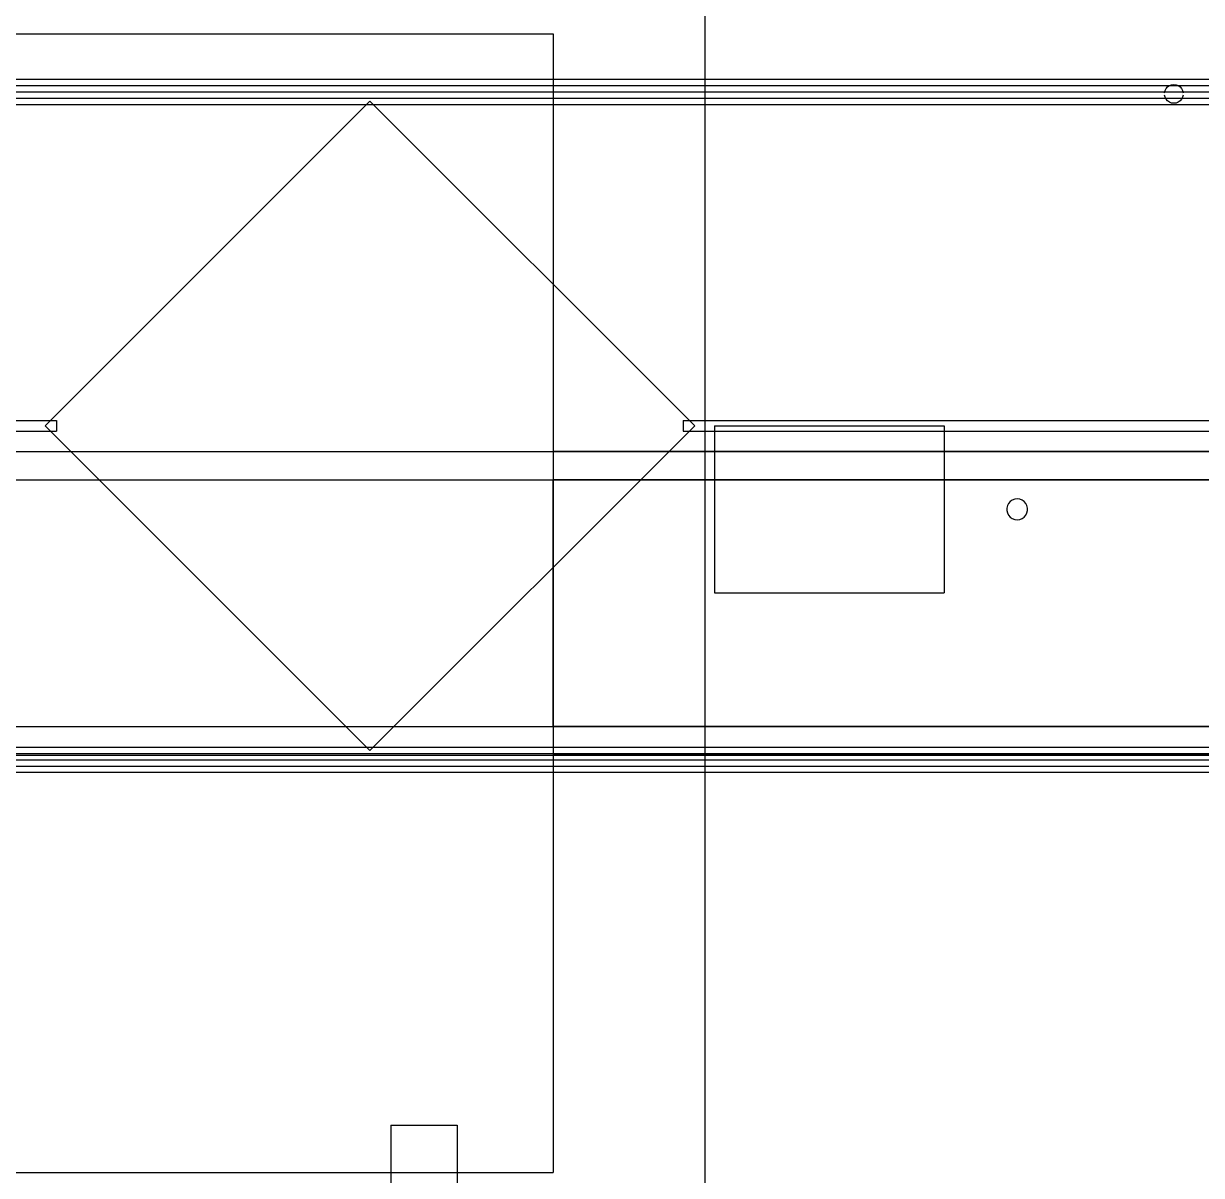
# Model space of a CAD drawing. Header units: millimetres. Extents: x -1355 to 669, y -1138 to 733.
# Drawn here: x -387.9 to -325.8, y -407.2 to -346.5 of the extents above; entities that cross this region are included whole.
import ezdxf

# ---------------------------------------------------------------- set-up
doc = ezdxf.new("R2010")
doc.units = ezdxf.units.MM
doc.layers.add('HIDDEN', color=8, linetype='Continuous')

msp = doc.modelspace()

# ---------------------------------------------------------------- linework, layer by layer
at = {"layer": 'HIDDEN'}
for points in [[(-352, -344.048), (-352, -410.048)], [(-352, -344.048), (-352, -410.048)], [(-424, -347.048), (-360, -347.048)], [(-424, -347.048), (-360, -347.048)], [(-360, -347.048), (-360, -407.048)], [(-360, -347.048), (-360, -407.048)], [(-432.9, -349.438), (-306.4, -349.438)], [(-432.9, -349.438), (-306.4, -349.438)], [(-432.9, -349.438), (-306.4, -349.438)], [(-432.9, -349.438), (-306.4, -349.438)], [(-432.9, -349.768), (-306.4, -349.768)], [(-432.9, -349.768), (-306.4, -349.768)], [(-327.763, -350.033), (-327.707, -349.927)], [(-327.707, -349.927), (-327.628, -349.838)], [(-327.628, -349.838), (-327.53, -349.77)], [(-327.53, -349.77), (-327.418, -349.728)], [(-327.418, -349.728), (-327.3, -349.713)], [(-327.3, -349.713), (-327.182, -349.728)], [(-327.182, -349.728), (-327.07, -349.77)], [(-327.07, -349.77), (-326.972, -349.838)], [(-326.972, -349.838), (-326.893, -349.927)], [(-326.893, -349.927), (-326.837, -350.033)], [(-432.9, -350.098), (-306.4, -350.098)], [(-432.9, -350.098), (-306.4, -350.098)], [(-432.9, -350.098), (-306.4, -350.098)], [(-432.9, -350.098), (-306.4, -350.098)], [(-432.9, -350.428), (-306.4, -350.428)], [(-432.9, -350.428), (-306.4, -350.428)], [(-327.791, -350.149), (-327.763, -350.033)], [(-327.763, -350.384), (-327.791, -350.268)], [(-327.707, -350.49), (-327.763, -350.384)], [(-327.628, -350.579), (-327.707, -350.49)], [(-326.893, -350.49), (-326.972, -350.579)], [(-326.837, -350.384), (-326.893, -350.49)], [(-326.837, -350.033), (-326.809, -350.149)], [(-326.809, -350.268), (-326.837, -350.384)], [(-432.9, -350.758), (-306.4, -350.758)], [(-432.9, -350.758), (-306.4, -350.758)], [(-432.9, -350.758), (-306.4, -350.758)], [(-432.9, -350.758), (-306.4, -350.758)], [(-386.762, -367.698), (-369.65, -350.586)], [(-386.762, -367.698), (-369.65, -350.586)], [(-386.762, -367.698), (-369.65, -350.586)], [(-386.762, -367.698), (-369.65, -350.586)], [(-386.762, -367.698), (-369.65, -350.586)], [(-386.762, -367.698), (-369.65, -350.586)], [(-386.762, -367.698), (-369.65, -350.586)], [(-386.762, -367.698), (-369.65, -350.586)], [(-386.762, -367.698), (-369.65, -350.586)], [(-386.762, -367.698), (-369.65, -350.586)], [(-386.762, -367.698), (-369.65, -350.586)], [(-386.762, -367.698), (-369.65, -350.586)], [(-386.762, -367.698), (-369.65, -350.586)], [(-386.762, -367.698), (-369.65, -350.586)], [(-386.762, -367.698), (-369.65, -350.586)], [(-386.762, -367.698), (-369.65, -350.586)], [(-386.762, -367.698), (-369.65, -350.586)], [(-386.762, -367.698), (-369.65, -350.586)], [(-386.762, -367.698), (-369.65, -350.586)], [(-386.762, -367.698), (-369.65, -350.586)], [(-386.762, -367.698), (-369.65, -350.586)], [(-386.762, -367.698), (-369.65, -350.586)], [(-386.762, -367.698), (-369.65, -350.586)], [(-386.762, -367.698), (-369.65, -350.586)], [(-369.65, -350.586), (-352.538, -367.698)], [(-369.65, -350.586), (-352.538, -367.698)], [(-369.65, -350.586), (-352.538, -367.698)], [(-369.65, -350.586), (-352.538, -367.698)], [(-369.65, -350.586), (-352.538, -367.698)], [(-369.65, -350.586), (-352.538, -367.698)], [(-369.65, -350.586), (-352.538, -367.698)], [(-369.65, -350.586), (-352.538, -367.698)], [(-369.65, -350.586), (-352.538, -367.698)], [(-369.65, -350.586), (-352.538, -367.698)], [(-369.65, -350.586), (-352.538, -367.698)], [(-369.65, -350.586), (-352.538, -367.698)], [(-369.65, -350.586), (-352.538, -367.698)], [(-369.65, -350.586), (-352.538, -367.698)], [(-369.65, -350.586), (-352.538, -367.698)], [(-369.65, -350.586), (-352.538, -367.698)], [(-369.65, -350.586), (-352.538, -367.698)], [(-369.65, -350.586), (-352.538, -367.698)], [(-369.65, -350.586), (-352.538, -367.698)], [(-369.65, -350.586), (-352.538, -367.698)], [(-369.65, -350.586), (-352.538, -367.698)], [(-369.65, -350.586), (-352.538, -367.698)], [(-369.65, -350.586), (-352.538, -367.698)], [(-369.65, -350.586), (-352.538, -367.698)], [(-327.53, -350.647), (-327.628, -350.579)], [(-327.418, -350.689), (-327.53, -350.647)], [(-327.3, -350.703), (-327.418, -350.689)], [(-327.182, -350.689), (-327.3, -350.703)], [(-327.07, -350.647), (-327.182, -350.689)], [(-326.972, -350.579), (-327.07, -350.647)], [(-432.9, -367.423), (-386.15, -367.423)], [(-432.9, -367.423), (-386.15, -367.423)], [(-386.762, -367.698), (-369.65, -384.81)], [(-386.762, -367.698), (-369.65, -384.81)], [(-386.762, -367.698), (-369.65, -384.81)], [(-386.762, -367.698), (-369.65, -384.81)], [(-386.762, -367.698), (-369.65, -384.81)], [(-386.762, -367.698), (-369.65, -384.81)], [(-386.762, -367.698), (-369.65, -384.81)], [(-386.762, -367.698), (-369.65, -384.81)], [(-386.762, -367.698), (-369.65, -384.81)], [(-386.762, -367.698), (-369.65, -384.81)], [(-386.762, -367.698), (-369.65, -384.81)], [(-386.762, -367.698), (-369.65, -384.81)], [(-386.762, -367.698), (-369.65, -384.81)], [(-386.762, -367.698), (-369.65, -384.81)], [(-386.762, -367.698), (-369.65, -384.81)], [(-386.762, -367.698), (-369.65, -384.81)], [(-386.762, -367.698), (-369.65, -384.81)], [(-386.762, -367.698), (-369.65, -384.81)], [(-386.762, -367.698), (-369.65, -384.81)], [(-386.762, -367.698), (-369.65, -384.81)], [(-386.762, -367.698), (-369.65, -384.81)], [(-386.762, -367.698), (-369.65, -384.81)], [(-386.762, -367.698), (-369.65, -384.81)], [(-386.762, -367.698), (-369.65, -384.81)], [(-386.15, -367.423), (-386.15, -367.973)], [(-386.15, -367.423), (-386.15, -367.973)], [(-369.65, -384.81), (-352.538, -367.698)], [(-369.65, -384.81), (-352.538, -367.698)], [(-369.65, -384.81), (-352.538, -367.698)], [(-369.65, -384.81), (-352.538, -367.698)], [(-369.65, -384.81), (-352.538, -367.698)], [(-369.65, -384.81), (-352.538, -367.698)], [(-369.65, -384.81), (-352.538, -367.698)], [(-369.65, -384.81), (-352.538, -367.698)], [(-369.65, -384.81), (-352.538, -367.698)], [(-369.65, -384.81), (-352.538, -367.698)], [(-369.65, -384.81), (-352.538, -367.698)], [(-369.65, -384.81), (-352.538, -367.698)], [(-369.65, -384.81), (-352.538, -367.698)], [(-369.65, -384.81), (-352.538, -367.698)], [(-369.65, -384.81), (-352.538, -367.698)], [(-369.65, -384.81), (-352.538, -367.698)], [(-369.65, -384.81), (-352.538, -367.698)], [(-369.65, -384.81), (-352.538, -367.698)], [(-369.65, -384.81), (-352.538, -367.698)], [(-369.65, -384.81), (-352.538, -367.698)], [(-369.65, -384.81), (-352.538, -367.698)], [(-369.65, -384.81), (-352.538, -367.698)], [(-369.65, -384.81), (-352.538, -367.698)], [(-369.65, -384.81), (-352.538, -367.698)], [(-353.15, -367.423), (-306.4, -367.423)], [(-353.15, -367.423), (-306.4, -367.423)], [(-353.15, -367.423), (-353.15, -367.973)], [(-353.15, -367.423), (-353.15, -367.973)], [(-351.5, -367.698), (-339.4, -367.698)], [(-351.5, -367.698), (-339.4, -367.698)], [(-351.5, -367.698), (-351.5, -376.498)], [(-351.5, -367.698), (-351.5, -376.498)], [(-339.4, -367.698), (-339.4, -376.498)], [(-339.4, -367.698), (-339.4, -376.498)], [(-432.9, -367.973), (-386.15, -367.973)], [(-432.9, -367.973), (-386.15, -367.973)], [(-353.15, -367.973), (-306.4, -367.973)], [(-353.15, -367.973), (-306.4, -367.973)], [(-475, -369.048), (-64, -369.048)], [(-475, -369.048), (-64, -369.048)], [(-360, -369.048), (-360, -385.048)], [(-360, -369.048), (-360, -385.048)], [(-224, -369.048), (-360, -369.048)], [(-224, -369.048), (-360, -369.048)], [(-475, -370.548), (-64, -370.548)], [(-475, -370.548), (-64, -370.548)], [(-224, -370.548), (-360, -370.548)], [(-224, -370.548), (-360, -370.548)], [(-360, -383.548), (-360, -370.548)], [(-360, -383.548), (-360, -370.548)], [(-335.806, -371.611), (-335.915, -371.687)], [(-335.806, -371.611), (-335.915, -371.687)], [(-335.682, -371.564), (-335.806, -371.611)], [(-335.682, -371.564), (-335.806, -371.611)], [(-335.55, -371.548), (-335.682, -371.564)], [(-335.55, -371.548), (-335.682, -371.564)], [(-335.418, -371.564), (-335.55, -371.548)], [(-335.418, -371.564), (-335.55, -371.548)], [(-335.294, -371.611), (-335.418, -371.564)], [(-335.294, -371.611), (-335.418, -371.564)], [(-335.185, -371.687), (-335.294, -371.611)], [(-335.185, -371.687), (-335.294, -371.611)], [(-336.064, -371.903), (-336.096, -372.032)], [(-336.064, -371.903), (-336.096, -372.032)], [(-336.096, -372.032), (-336.096, -372.165)], [(-336.096, -372.032), (-336.096, -372.165)], [(-336.096, -372.165), (-336.064, -372.293)], [(-336.096, -372.165), (-336.064, -372.293)], [(-336.003, -371.786), (-336.064, -371.903)], [(-336.003, -371.786), (-336.064, -371.903)], [(-335.915, -371.687), (-336.003, -371.786)], [(-335.915, -371.687), (-336.003, -371.786)], [(-335.097, -371.786), (-335.185, -371.687)], [(-335.097, -371.786), (-335.185, -371.687)], [(-335.036, -371.903), (-335.097, -371.786)], [(-335.036, -371.903), (-335.097, -371.786)], [(-335.004, -372.032), (-335.036, -371.903)], [(-335.004, -372.032), (-335.036, -371.903)], [(-335.036, -372.293), (-335.004, -372.165)], [(-335.036, -372.293), (-335.004, -372.165)], [(-335.004, -372.165), (-335.004, -372.032)], [(-335.004, -372.165), (-335.004, -372.032)], [(-336.064, -372.293), (-336.003, -372.411)], [(-336.064, -372.293), (-336.003, -372.411)], [(-336.003, -372.411), (-335.915, -372.51)], [(-336.003, -372.411), (-335.915, -372.51)], [(-335.915, -372.51), (-335.806, -372.585)], [(-335.915, -372.51), (-335.806, -372.585)], [(-335.806, -372.585), (-335.682, -372.632)], [(-335.806, -372.585), (-335.682, -372.632)], [(-335.682, -372.632), (-335.55, -372.648)], [(-335.682, -372.632), (-335.55, -372.648)], [(-335.55, -372.648), (-335.418, -372.632)], [(-335.55, -372.648), (-335.418, -372.632)], [(-335.418, -372.632), (-335.294, -372.585)], [(-335.418, -372.632), (-335.294, -372.585)], [(-335.294, -372.585), (-335.185, -372.51)], [(-335.294, -372.585), (-335.185, -372.51)], [(-335.185, -372.51), (-335.097, -372.411)], [(-335.185, -372.51), (-335.097, -372.411)], [(-335.097, -372.411), (-335.036, -372.293)], [(-335.097, -372.411), (-335.036, -372.293)], [(-351.5, -376.498), (-339.4, -376.498)], [(-351.5, -376.498), (-339.4, -376.498)], [(-475, -383.548), (-64, -383.548)], [(-475, -383.548), (-64, -383.548)], [(-224, -383.548), (-360, -383.548)], [(-224, -383.548), (-360, -383.548)], [(-432.9, -384.638), (-306.4, -384.638)], [(-432.9, -384.638), (-306.4, -384.638)], [(-432.9, -384.638), (-306.4, -384.638)], [(-432.9, -384.638), (-306.4, -384.638)], [(-475, -385.048), (-64, -385.048)], [(-475, -385.048), (-64, -385.048)], [(-432.9, -384.968), (-306.4, -384.968)], [(-432.9, -384.968), (-306.4, -384.968)], [(-432.9, -385.298), (-306.4, -385.298)], [(-432.9, -385.298), (-306.4, -385.298)], [(-432.9, -385.298), (-306.4, -385.298)], [(-432.9, -385.298), (-306.4, -385.298)], [(-224, -385.048), (-360, -385.048)], [(-224, -385.048), (-360, -385.048)], [(-432.9, -385.628), (-306.4, -385.628)], [(-432.9, -385.628), (-306.4, -385.628)], [(-432.9, -385.958), (-306.4, -385.958)], [(-432.9, -385.958), (-306.4, -385.958)], [(-432.9, -385.958), (-306.4, -385.958)], [(-432.9, -385.958), (-306.4, -385.958)], [(-368.55, -404.548), (-365.05, -404.548)], [(-368.55, -404.548), (-365.05, -404.548)], [(-368.55, -404.548), (-368.55, -420.548)], [(-368.55, -404.548), (-368.55, -420.548)], [(-365.05, -404.548), (-365.05, -420.548)], [(-365.05, -404.548), (-365.05, -420.548)], [(-424, -407.048), (-360, -407.048)], [(-424, -407.048), (-360, -407.048)]]:
    msp.add_lwpolyline(points, dxfattribs=at)

doc.saveas('drawing.dxf')
